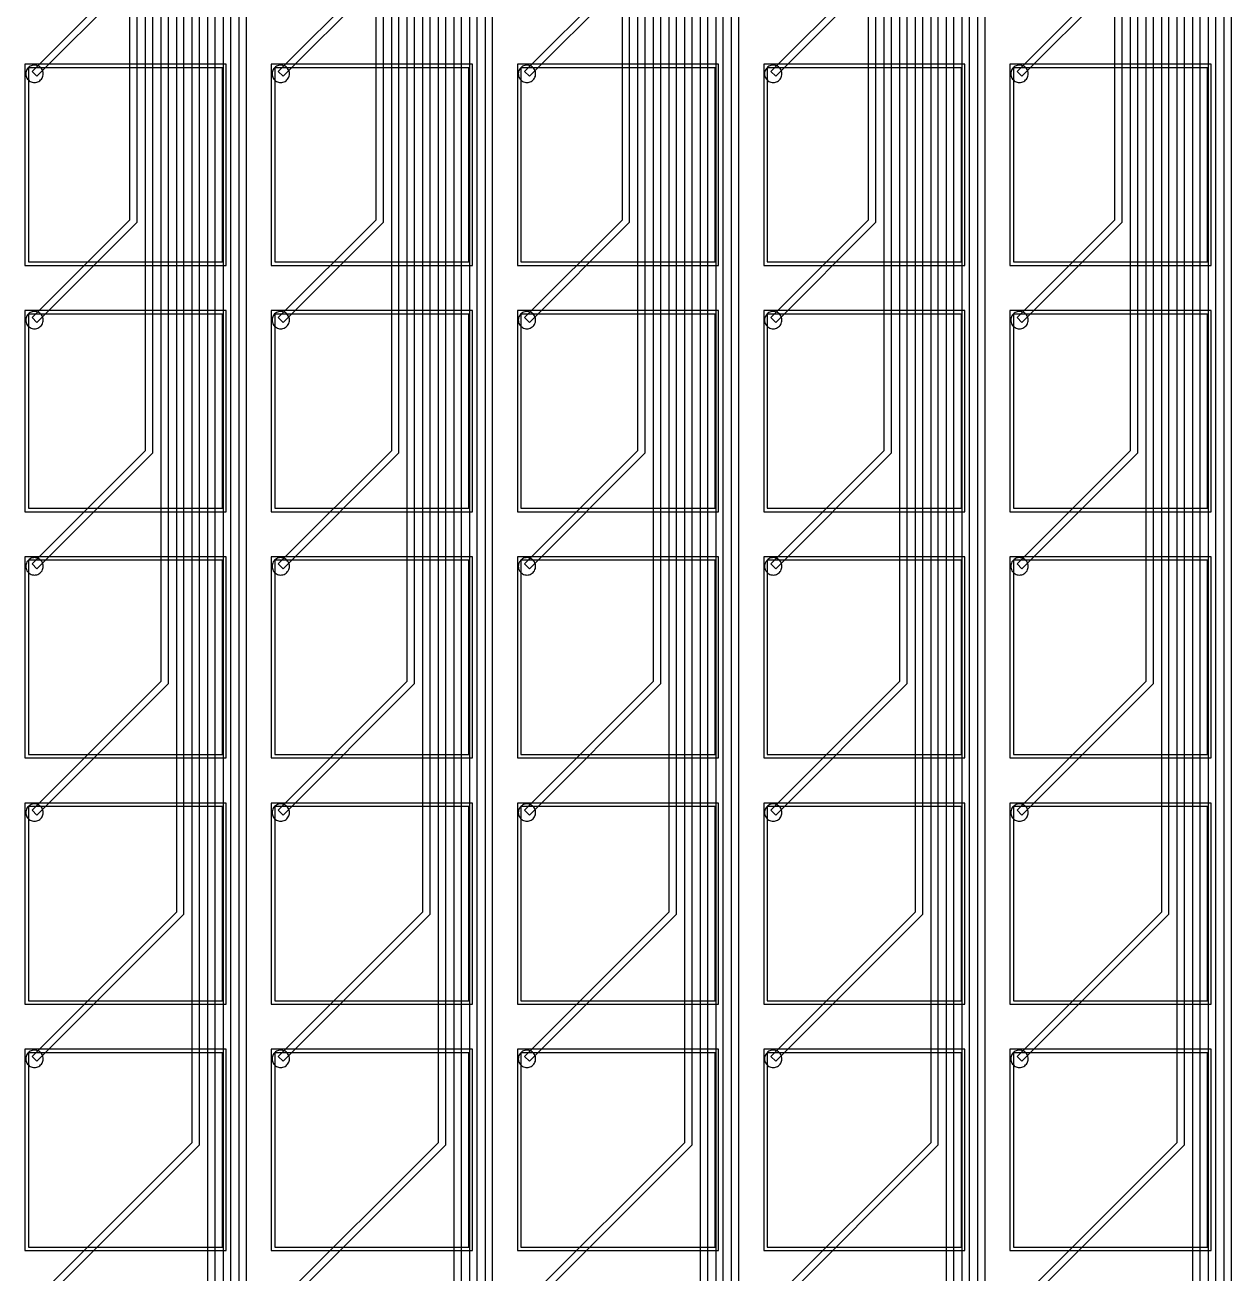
# Model space of a CAD drawing. Header units: metres. Extents: x -515 to 4265, y 201 to 1873.
# Drawn here: x 1491 to 1838.8, y 798.5 to 1158.3 of the extents above; entities that cross this region are included whole.
import ezdxf

# ---------------------------------------------------------------- set-up
doc = ezdxf.new("R2010")
doc.units = ezdxf.units.M
for name, color, linetype in [('Etching', 1, 'CONTINUOUS'), ('EtchingPad', 2, 'CONTINUOUS'), ('Metal1', 4, 'CONTINUOUS'), ('Metal2', 3, 'CONTINUOUS')]:
    doc.layers.add(name, color=color, linetype=linetype)

msp = doc.modelspace()

# ---------------------------------------------------------------- linework, layer by layer
at = {"layer": 'Etching'}
for points in [[(1496.25, 1144.25), (1496.23, 1144.58), (1496.16, 1144.9), (1496.06, 1145.21), (1495.92, 1145.5), (1495.73, 1145.77), (1495.52, 1146.02), (1495.27, 1146.23), (1495, 1146.42), (1494.71, 1146.56), (1494.4, 1146.66), (1494.08, 1146.73), (1493.75, 1146.75), (1493.42, 1146.73), (1493.1, 1146.66), (1492.79, 1146.56), (1492.5, 1146.42), (1492.23, 1146.23), (1491.98, 1146.02), (1491.77, 1145.77), (1491.58, 1145.5), (1491.44, 1145.21), (1491.34, 1144.9), (1491.27, 1144.58), (1491.25, 1144.25), (1491.27, 1143.92), (1491.34, 1143.6), (1491.44, 1143.29), (1491.58, 1143), (1491.77, 1142.73), (1491.98, 1142.48), (1492.23, 1142.27), (1492.5, 1142.08), (1492.79, 1141.94), (1493.1, 1141.84), (1493.42, 1141.77), (1493.75, 1141.75), (1494.08, 1141.77), (1494.4, 1141.84), (1494.71, 1141.94), (1495, 1142.08), (1495.27, 1142.27), (1495.52, 1142.48), (1495.73, 1142.73), (1495.92, 1143), (1496.06, 1143.29), (1496.16, 1143.6), (1496.23, 1143.92), (1496.25, 1144.25)], [(1567.25, 1144.25), (1567.23, 1144.58), (1567.16, 1144.9), (1567.06, 1145.21), (1566.92, 1145.5), (1566.73, 1145.77), (1566.52, 1146.02), (1566.27, 1146.23), (1566, 1146.42), (1565.71, 1146.56), (1565.4, 1146.66), (1565.08, 1146.73), (1564.75, 1146.75), (1564.42, 1146.73), (1564.1, 1146.66), (1563.79, 1146.56), (1563.5, 1146.42), (1563.23, 1146.23), (1562.98, 1146.02), (1562.77, 1145.77), (1562.58, 1145.5), (1562.44, 1145.21), (1562.34, 1144.9), (1562.27, 1144.58), (1562.25, 1144.25), (1562.27, 1143.92), (1562.34, 1143.6), (1562.44, 1143.29), (1562.58, 1143), (1562.77, 1142.73), (1562.98, 1142.48), (1563.23, 1142.27), (1563.5, 1142.08), (1563.79, 1141.94), (1564.1, 1141.84), (1564.42, 1141.77), (1564.75, 1141.75), (1565.08, 1141.77), (1565.4, 1141.84), (1565.71, 1141.94), (1566, 1142.08), (1566.27, 1142.27), (1566.52, 1142.48), (1566.73, 1142.73), (1566.92, 1143), (1567.06, 1143.29), (1567.16, 1143.6), (1567.23, 1143.92), (1567.25, 1144.25)], [(1638.25, 1144.25), (1638.23, 1144.58), (1638.16, 1144.9), (1638.06, 1145.21), (1637.92, 1145.5), (1637.73, 1145.77), (1637.52, 1146.02), (1637.27, 1146.23), (1637, 1146.42), (1636.71, 1146.56), (1636.4, 1146.66), (1636.08, 1146.73), (1635.75, 1146.75), (1635.42, 1146.73), (1635.1, 1146.66), (1634.79, 1146.56), (1634.5, 1146.42), (1634.23, 1146.23), (1633.98, 1146.02), (1633.77, 1145.77), (1633.58, 1145.5), (1633.44, 1145.21), (1633.34, 1144.9), (1633.27, 1144.58), (1633.25, 1144.25), (1633.27, 1143.92), (1633.34, 1143.6), (1633.44, 1143.29), (1633.58, 1143), (1633.77, 1142.73), (1633.98, 1142.48), (1634.23, 1142.27), (1634.5, 1142.08), (1634.79, 1141.94), (1635.1, 1141.84), (1635.42, 1141.77), (1635.75, 1141.75), (1636.08, 1141.77), (1636.4, 1141.84), (1636.71, 1141.94), (1637, 1142.08), (1637.27, 1142.27), (1637.52, 1142.48), (1637.73, 1142.73), (1637.92, 1143), (1638.06, 1143.29), (1638.16, 1143.6), (1638.23, 1143.92), (1638.25, 1144.25)], [(1709.25, 1144.25), (1709.23, 1144.58), (1709.16, 1144.9), (1709.06, 1145.21), (1708.92, 1145.5), (1708.73, 1145.77), (1708.52, 1146.02), (1708.27, 1146.23), (1708, 1146.42), (1707.71, 1146.56), (1707.4, 1146.66), (1707.08, 1146.73), (1706.75, 1146.75), (1706.42, 1146.73), (1706.1, 1146.66), (1705.79, 1146.56), (1705.5, 1146.42), (1705.23, 1146.23), (1704.98, 1146.02), (1704.77, 1145.77), (1704.58, 1145.5), (1704.44, 1145.21), (1704.34, 1144.9), (1704.27, 1144.58), (1704.25, 1144.25), (1704.27, 1143.92), (1704.34, 1143.6), (1704.44, 1143.29), (1704.58, 1143), (1704.77, 1142.73), (1704.98, 1142.48), (1705.23, 1142.27), (1705.5, 1142.08), (1705.79, 1141.94), (1706.1, 1141.84), (1706.42, 1141.77), (1706.75, 1141.75), (1707.08, 1141.77), (1707.4, 1141.84), (1707.71, 1141.94), (1708, 1142.08), (1708.27, 1142.27), (1708.52, 1142.48), (1708.73, 1142.73), (1708.92, 1143), (1709.06, 1143.29), (1709.16, 1143.6), (1709.23, 1143.92), (1709.25, 1144.25)], [(1780.25, 1144.25), (1780.23, 1144.58), (1780.16, 1144.9), (1780.06, 1145.21), (1779.92, 1145.5), (1779.73, 1145.77), (1779.52, 1146.02), (1779.27, 1146.23), (1779, 1146.42), (1778.71, 1146.56), (1778.4, 1146.66), (1778.08, 1146.73), (1777.75, 1146.75), (1777.42, 1146.73), (1777.1, 1146.66), (1776.79, 1146.56), (1776.5, 1146.42), (1776.23, 1146.23), (1775.98, 1146.02), (1775.77, 1145.77), (1775.58, 1145.5), (1775.44, 1145.21), (1775.34, 1144.9), (1775.27, 1144.58), (1775.25, 1144.25), (1775.27, 1143.92), (1775.34, 1143.6), (1775.44, 1143.29), (1775.58, 1143), (1775.77, 1142.73), (1775.98, 1142.48), (1776.23, 1142.27), (1776.5, 1142.08), (1776.79, 1141.94), (1777.1, 1141.84), (1777.42, 1141.77), (1777.75, 1141.75), (1778.08, 1141.77), (1778.4, 1141.84), (1778.71, 1141.94), (1779, 1142.08), (1779.27, 1142.27), (1779.52, 1142.48), (1779.73, 1142.73), (1779.92, 1143), (1780.06, 1143.29), (1780.16, 1143.6), (1780.23, 1143.92), (1780.25, 1144.25)], [(1496.25, 1073.25), (1496.23, 1073.58), (1496.16, 1073.9), (1496.06, 1074.21), (1495.92, 1074.5), (1495.73, 1074.77), (1495.52, 1075.02), (1495.27, 1075.23), (1495, 1075.42), (1494.71, 1075.56), (1494.4, 1075.66), (1494.08, 1075.73), (1493.75, 1075.75), (1493.42, 1075.73), (1493.1, 1075.66), (1492.79, 1075.56), (1492.5, 1075.42), (1492.23, 1075.23), (1491.98, 1075.02), (1491.77, 1074.77), (1491.58, 1074.5), (1491.44, 1074.21), (1491.34, 1073.9), (1491.27, 1073.58), (1491.25, 1073.25), (1491.27, 1072.92), (1491.34, 1072.6), (1491.44, 1072.29), (1491.58, 1072), (1491.77, 1071.73), (1491.98, 1071.48), (1492.23, 1071.27), (1492.5, 1071.08), (1492.79, 1070.94), (1493.1, 1070.84), (1493.42, 1070.77), (1493.75, 1070.75), (1494.08, 1070.77), (1494.4, 1070.84), (1494.71, 1070.94), (1495, 1071.08), (1495.27, 1071.27), (1495.52, 1071.48), (1495.73, 1071.73), (1495.92, 1072), (1496.06, 1072.29), (1496.16, 1072.6), (1496.23, 1072.92), (1496.25, 1073.25)], [(1567.25, 1073.25), (1567.23, 1073.58), (1567.16, 1073.9), (1567.06, 1074.21), (1566.92, 1074.5), (1566.73, 1074.77), (1566.52, 1075.02), (1566.27, 1075.23), (1566, 1075.42), (1565.71, 1075.56), (1565.4, 1075.66), (1565.08, 1075.73), (1564.75, 1075.75), (1564.42, 1075.73), (1564.1, 1075.66), (1563.79, 1075.56), (1563.5, 1075.42), (1563.23, 1075.23), (1562.98, 1075.02), (1562.77, 1074.77), (1562.58, 1074.5), (1562.44, 1074.21), (1562.34, 1073.9), (1562.27, 1073.58), (1562.25, 1073.25), (1562.27, 1072.92), (1562.34, 1072.6), (1562.44, 1072.29), (1562.58, 1072), (1562.77, 1071.73), (1562.98, 1071.48), (1563.23, 1071.27), (1563.5, 1071.08), (1563.79, 1070.94), (1564.1, 1070.84), (1564.42, 1070.77), (1564.75, 1070.75), (1565.08, 1070.77), (1565.4, 1070.84), (1565.71, 1070.94), (1566, 1071.08), (1566.27, 1071.27), (1566.52, 1071.48), (1566.73, 1071.73), (1566.92, 1072), (1567.06, 1072.29), (1567.16, 1072.6), (1567.23, 1072.92), (1567.25, 1073.25)], [(1638.25, 1073.25), (1638.23, 1073.58), (1638.16, 1073.9), (1638.06, 1074.21), (1637.92, 1074.5), (1637.73, 1074.77), (1637.52, 1075.02), (1637.27, 1075.23), (1637, 1075.42), (1636.71, 1075.56), (1636.4, 1075.66), (1636.08, 1075.73), (1635.75, 1075.75), (1635.42, 1075.73), (1635.1, 1075.66), (1634.79, 1075.56), (1634.5, 1075.42), (1634.23, 1075.23), (1633.98, 1075.02), (1633.77, 1074.77), (1633.58, 1074.5), (1633.44, 1074.21), (1633.34, 1073.9), (1633.27, 1073.58), (1633.25, 1073.25), (1633.27, 1072.92), (1633.34, 1072.6), (1633.44, 1072.29), (1633.58, 1072), (1633.77, 1071.73), (1633.98, 1071.48), (1634.23, 1071.27), (1634.5, 1071.08), (1634.79, 1070.94), (1635.1, 1070.84), (1635.42, 1070.77), (1635.75, 1070.75), (1636.08, 1070.77), (1636.4, 1070.84), (1636.71, 1070.94), (1637, 1071.08), (1637.27, 1071.27), (1637.52, 1071.48), (1637.73, 1071.73), (1637.92, 1072), (1638.06, 1072.29), (1638.16, 1072.6), (1638.23, 1072.92), (1638.25, 1073.25)], [(1709.25, 1073.25), (1709.23, 1073.58), (1709.16, 1073.9), (1709.06, 1074.21), (1708.92, 1074.5), (1708.73, 1074.77), (1708.52, 1075.02), (1708.27, 1075.23), (1708, 1075.42), (1707.71, 1075.56), (1707.4, 1075.66), (1707.08, 1075.73), (1706.75, 1075.75), (1706.42, 1075.73), (1706.1, 1075.66), (1705.79, 1075.56), (1705.5, 1075.42), (1705.23, 1075.23), (1704.98, 1075.02), (1704.77, 1074.77), (1704.58, 1074.5), (1704.44, 1074.21), (1704.34, 1073.9), (1704.27, 1073.58), (1704.25, 1073.25), (1704.27, 1072.92), (1704.34, 1072.6), (1704.44, 1072.29), (1704.58, 1072), (1704.77, 1071.73), (1704.98, 1071.48), (1705.23, 1071.27), (1705.5, 1071.08), (1705.79, 1070.94), (1706.1, 1070.84), (1706.42, 1070.77), (1706.75, 1070.75), (1707.08, 1070.77), (1707.4, 1070.84), (1707.71, 1070.94), (1708, 1071.08), (1708.27, 1071.27), (1708.52, 1071.48), (1708.73, 1071.73), (1708.92, 1072), (1709.06, 1072.29), (1709.16, 1072.6), (1709.23, 1072.92), (1709.25, 1073.25)], [(1780.25, 1073.25), (1780.23, 1073.58), (1780.16, 1073.9), (1780.06, 1074.21), (1779.92, 1074.5), (1779.73, 1074.77), (1779.52, 1075.02), (1779.27, 1075.23), (1779, 1075.42), (1778.71, 1075.56), (1778.4, 1075.66), (1778.08, 1075.73), (1777.75, 1075.75), (1777.42, 1075.73), (1777.1, 1075.66), (1776.79, 1075.56), (1776.5, 1075.42), (1776.23, 1075.23), (1775.98, 1075.02), (1775.77, 1074.77), (1775.58, 1074.5), (1775.44, 1074.21), (1775.34, 1073.9), (1775.27, 1073.58), (1775.25, 1073.25), (1775.27, 1072.92), (1775.34, 1072.6), (1775.44, 1072.29), (1775.58, 1072), (1775.77, 1071.73), (1775.98, 1071.48), (1776.23, 1071.27), (1776.5, 1071.08), (1776.79, 1070.94), (1777.1, 1070.84), (1777.42, 1070.77), (1777.75, 1070.75), (1778.08, 1070.77), (1778.4, 1070.84), (1778.71, 1070.94), (1779, 1071.08), (1779.27, 1071.27), (1779.52, 1071.48), (1779.73, 1071.73), (1779.92, 1072), (1780.06, 1072.29), (1780.16, 1072.6), (1780.23, 1072.92), (1780.25, 1073.25)], [(1496.25, 1002.25), (1496.23, 1002.58), (1496.16, 1002.9), (1496.06, 1003.21), (1495.92, 1003.5), (1495.73, 1003.77), (1495.52, 1004.02), (1495.27, 1004.23), (1495, 1004.42), (1494.71, 1004.56), (1494.4, 1004.66), (1494.08, 1004.73), (1493.75, 1004.75), (1493.42, 1004.73), (1493.1, 1004.66), (1492.79, 1004.56), (1492.5, 1004.42), (1492.23, 1004.23), (1491.98, 1004.02), (1491.77, 1003.77), (1491.58, 1003.5), (1491.44, 1003.21), (1491.34, 1002.9), (1491.27, 1002.58), (1491.25, 1002.25), (1491.27, 1001.92), (1491.34, 1001.6), (1491.44, 1001.29), (1491.58, 1001), (1491.77, 1000.73), (1491.98, 1000.48), (1492.23, 1000.27), (1492.5, 1000.08), (1492.79, 999.94), (1493.1, 999.84), (1493.42, 999.77), (1493.75, 999.75), (1494.08, 999.77), (1494.4, 999.84), (1494.71, 999.94), (1495, 1000.08), (1495.27, 1000.27), (1495.52, 1000.48), (1495.73, 1000.73), (1495.92, 1001), (1496.06, 1001.29), (1496.16, 1001.6), (1496.23, 1001.92), (1496.25, 1002.25)], [(1567.25, 1002.25), (1567.23, 1002.58), (1567.16, 1002.9), (1567.06, 1003.21), (1566.92, 1003.5), (1566.73, 1003.77), (1566.52, 1004.02), (1566.27, 1004.23), (1566, 1004.42), (1565.71, 1004.56), (1565.4, 1004.66), (1565.08, 1004.73), (1564.75, 1004.75), (1564.42, 1004.73), (1564.1, 1004.66), (1563.79, 1004.56), (1563.5, 1004.42), (1563.23, 1004.23), (1562.98, 1004.02), (1562.77, 1003.77), (1562.58, 1003.5), (1562.44, 1003.21), (1562.34, 1002.9), (1562.27, 1002.58), (1562.25, 1002.25), (1562.27, 1001.92), (1562.34, 1001.6), (1562.44, 1001.29), (1562.58, 1001), (1562.77, 1000.73), (1562.98, 1000.48), (1563.23, 1000.27), (1563.5, 1000.08), (1563.79, 999.94), (1564.1, 999.84), (1564.42, 999.77), (1564.75, 999.75), (1565.08, 999.77), (1565.4, 999.84), (1565.71, 999.94), (1566, 1000.08), (1566.27, 1000.27), (1566.52, 1000.48), (1566.73, 1000.73), (1566.92, 1001), (1567.06, 1001.29), (1567.16, 1001.6), (1567.23, 1001.92), (1567.25, 1002.25)], [(1638.25, 1002.25), (1638.23, 1002.58), (1638.16, 1002.9), (1638.06, 1003.21), (1637.92, 1003.5), (1637.73, 1003.77), (1637.52, 1004.02), (1637.27, 1004.23), (1637, 1004.42), (1636.71, 1004.56), (1636.4, 1004.66), (1636.08, 1004.73), (1635.75, 1004.75), (1635.42, 1004.73), (1635.1, 1004.66), (1634.79, 1004.56), (1634.5, 1004.42), (1634.23, 1004.23), (1633.98, 1004.02), (1633.77, 1003.77), (1633.58, 1003.5), (1633.44, 1003.21), (1633.34, 1002.9), (1633.27, 1002.58), (1633.25, 1002.25), (1633.27, 1001.92), (1633.34, 1001.6), (1633.44, 1001.29), (1633.58, 1001), (1633.77, 1000.73), (1633.98, 1000.48), (1634.23, 1000.27), (1634.5, 1000.08), (1634.79, 999.94), (1635.1, 999.84), (1635.42, 999.77), (1635.75, 999.75), (1636.08, 999.77), (1636.4, 999.84), (1636.71, 999.94), (1637, 1000.08), (1637.27, 1000.27), (1637.52, 1000.48), (1637.73, 1000.73), (1637.92, 1001), (1638.06, 1001.29), (1638.16, 1001.6), (1638.23, 1001.92), (1638.25, 1002.25)], [(1709.25, 1002.25), (1709.23, 1002.58), (1709.16, 1002.9), (1709.06, 1003.21), (1708.92, 1003.5), (1708.73, 1003.77), (1708.52, 1004.02), (1708.27, 1004.23), (1708, 1004.42), (1707.71, 1004.56), (1707.4, 1004.66), (1707.08, 1004.73), (1706.75, 1004.75), (1706.42, 1004.73), (1706.1, 1004.66), (1705.79, 1004.56), (1705.5, 1004.42), (1705.23, 1004.23), (1704.98, 1004.02), (1704.77, 1003.77), (1704.58, 1003.5), (1704.44, 1003.21), (1704.34, 1002.9), (1704.27, 1002.58), (1704.25, 1002.25), (1704.27, 1001.92), (1704.34, 1001.6), (1704.44, 1001.29), (1704.58, 1001), (1704.77, 1000.73), (1704.98, 1000.48), (1705.23, 1000.27), (1705.5, 1000.08), (1705.79, 999.94), (1706.1, 999.84), (1706.42, 999.77), (1706.75, 999.75), (1707.08, 999.77), (1707.4, 999.84), (1707.71, 999.94), (1708, 1000.08), (1708.27, 1000.27), (1708.52, 1000.48), (1708.73, 1000.73), (1708.92, 1001), (1709.06, 1001.29), (1709.16, 1001.6), (1709.23, 1001.92), (1709.25, 1002.25)], [(1780.25, 1002.25), (1780.23, 1002.58), (1780.16, 1002.9), (1780.06, 1003.21), (1779.92, 1003.5), (1779.73, 1003.77), (1779.52, 1004.02), (1779.27, 1004.23), (1779, 1004.42), (1778.71, 1004.56), (1778.4, 1004.66), (1778.08, 1004.73), (1777.75, 1004.75), (1777.42, 1004.73), (1777.1, 1004.66), (1776.79, 1004.56), (1776.5, 1004.42), (1776.23, 1004.23), (1775.98, 1004.02), (1775.77, 1003.77), (1775.58, 1003.5), (1775.44, 1003.21), (1775.34, 1002.9), (1775.27, 1002.58), (1775.25, 1002.25), (1775.27, 1001.92), (1775.34, 1001.6), (1775.44, 1001.29), (1775.58, 1001), (1775.77, 1000.73), (1775.98, 1000.48), (1776.23, 1000.27), (1776.5, 1000.08), (1776.79, 999.94), (1777.1, 999.84), (1777.42, 999.77), (1777.75, 999.75), (1778.08, 999.77), (1778.4, 999.84), (1778.71, 999.94), (1779, 1000.08), (1779.27, 1000.27), (1779.52, 1000.48), (1779.73, 1000.73), (1779.92, 1001), (1780.06, 1001.29), (1780.16, 1001.6), (1780.23, 1001.92), (1780.25, 1002.25)], [(1496.25, 931.25), (1496.23, 931.58), (1496.16, 931.9), (1496.06, 932.21), (1495.92, 932.5), (1495.73, 932.77), (1495.52, 933.02), (1495.27, 933.23), (1495, 933.42), (1494.71, 933.56), (1494.4, 933.66), (1494.08, 933.73), (1493.75, 933.75), (1493.42, 933.73), (1493.1, 933.66), (1492.79, 933.56), (1492.5, 933.42), (1492.23, 933.23), (1491.98, 933.02), (1491.77, 932.77), (1491.58, 932.5), (1491.44, 932.21), (1491.34, 931.9), (1491.27, 931.58), (1491.25, 931.25), (1491.27, 930.92), (1491.34, 930.6), (1491.44, 930.29), (1491.58, 930), (1491.77, 929.73), (1491.98, 929.48), (1492.23, 929.27), (1492.5, 929.08), (1492.79, 928.94), (1493.1, 928.84), (1493.42, 928.77), (1493.75, 928.75), (1494.08, 928.77), (1494.4, 928.84), (1494.71, 928.94), (1495, 929.08), (1495.27, 929.27), (1495.52, 929.48), (1495.73, 929.73), (1495.92, 930), (1496.06, 930.29), (1496.16, 930.6), (1496.23, 930.92), (1496.25, 931.25)], [(1567.25, 931.25), (1567.23, 931.58), (1567.16, 931.9), (1567.06, 932.21), (1566.92, 932.5), (1566.73, 932.77), (1566.52, 933.02), (1566.27, 933.23), (1566, 933.42), (1565.71, 933.56), (1565.4, 933.66), (1565.08, 933.73), (1564.75, 933.75), (1564.42, 933.73), (1564.1, 933.66), (1563.79, 933.56), (1563.5, 933.42), (1563.23, 933.23), (1562.98, 933.02), (1562.77, 932.77), (1562.58, 932.5), (1562.44, 932.21), (1562.34, 931.9), (1562.27, 931.58), (1562.25, 931.25), (1562.27, 930.92), (1562.34, 930.6), (1562.44, 930.29), (1562.58, 930), (1562.77, 929.73), (1562.98, 929.48), (1563.23, 929.27), (1563.5, 929.08), (1563.79, 928.94), (1564.1, 928.84), (1564.42, 928.77), (1564.75, 928.75), (1565.08, 928.77), (1565.4, 928.84), (1565.71, 928.94), (1566, 929.08), (1566.27, 929.27), (1566.52, 929.48), (1566.73, 929.73), (1566.92, 930), (1567.06, 930.29), (1567.16, 930.6), (1567.23, 930.92), (1567.25, 931.25)], [(1638.25, 931.25), (1638.23, 931.58), (1638.16, 931.9), (1638.06, 932.21), (1637.92, 932.5), (1637.73, 932.77), (1637.52, 933.02), (1637.27, 933.23), (1637, 933.42), (1636.71, 933.56), (1636.4, 933.66), (1636.08, 933.73), (1635.75, 933.75), (1635.42, 933.73), (1635.1, 933.66), (1634.79, 933.56), (1634.5, 933.42), (1634.23, 933.23), (1633.98, 933.02), (1633.77, 932.77), (1633.58, 932.5), (1633.44, 932.21), (1633.34, 931.9), (1633.27, 931.58), (1633.25, 931.25), (1633.27, 930.92), (1633.34, 930.6), (1633.44, 930.29), (1633.58, 930), (1633.77, 929.73), (1633.98, 929.48), (1634.23, 929.27), (1634.5, 929.08), (1634.79, 928.94), (1635.1, 928.84), (1635.42, 928.77), (1635.75, 928.75), (1636.08, 928.77), (1636.4, 928.84), (1636.71, 928.94), (1637, 929.08), (1637.27, 929.27), (1637.52, 929.48), (1637.73, 929.73), (1637.92, 930), (1638.06, 930.29), (1638.16, 930.6), (1638.23, 930.92), (1638.25, 931.25)], [(1709.25, 931.25), (1709.23, 931.58), (1709.16, 931.9), (1709.06, 932.21), (1708.92, 932.5), (1708.73, 932.77), (1708.52, 933.02), (1708.27, 933.23), (1708, 933.42), (1707.71, 933.56), (1707.4, 933.66), (1707.08, 933.73), (1706.75, 933.75), (1706.42, 933.73), (1706.1, 933.66), (1705.79, 933.56), (1705.5, 933.42), (1705.23, 933.23), (1704.98, 933.02), (1704.77, 932.77), (1704.58, 932.5), (1704.44, 932.21), (1704.34, 931.9), (1704.27, 931.58), (1704.25, 931.25), (1704.27, 930.92), (1704.34, 930.6), (1704.44, 930.29), (1704.58, 930), (1704.77, 929.73), (1704.98, 929.48), (1705.23, 929.27), (1705.5, 929.08), (1705.79, 928.94), (1706.1, 928.84), (1706.42, 928.77), (1706.75, 928.75), (1707.08, 928.77), (1707.4, 928.84), (1707.71, 928.94), (1708, 929.08), (1708.27, 929.27), (1708.52, 929.48), (1708.73, 929.73), (1708.92, 930), (1709.06, 930.29), (1709.16, 930.6), (1709.23, 930.92), (1709.25, 931.25)], [(1780.25, 931.25), (1780.23, 931.58), (1780.16, 931.9), (1780.06, 932.21), (1779.92, 932.5), (1779.73, 932.77), (1779.52, 933.02), (1779.27, 933.23), (1779, 933.42), (1778.71, 933.56), (1778.4, 933.66), (1778.08, 933.73), (1777.75, 933.75), (1777.42, 933.73), (1777.1, 933.66), (1776.79, 933.56), (1776.5, 933.42), (1776.23, 933.23), (1775.98, 933.02), (1775.77, 932.77), (1775.58, 932.5), (1775.44, 932.21), (1775.34, 931.9), (1775.27, 931.58), (1775.25, 931.25), (1775.27, 930.92), (1775.34, 930.6), (1775.44, 930.29), (1775.58, 930), (1775.77, 929.73), (1775.98, 929.48), (1776.23, 929.27), (1776.5, 929.08), (1776.79, 928.94), (1777.1, 928.84), (1777.42, 928.77), (1777.75, 928.75), (1778.08, 928.77), (1778.4, 928.84), (1778.71, 928.94), (1779, 929.08), (1779.27, 929.27), (1779.52, 929.48), (1779.73, 929.73), (1779.92, 930), (1780.06, 930.29), (1780.16, 930.6), (1780.23, 930.92), (1780.25, 931.25)], [(1496.25, 860.25), (1496.23, 860.58), (1496.16, 860.9), (1496.06, 861.21), (1495.92, 861.5), (1495.73, 861.77), (1495.52, 862.02), (1495.27, 862.23), (1495, 862.42), (1494.71, 862.56), (1494.4, 862.66), (1494.08, 862.73), (1493.75, 862.75), (1493.42, 862.73), (1493.1, 862.66), (1492.79, 862.56), (1492.5, 862.42), (1492.23, 862.23), (1491.98, 862.02), (1491.77, 861.77), (1491.58, 861.5), (1491.44, 861.21), (1491.34, 860.9), (1491.27, 860.58), (1491.25, 860.25), (1491.27, 859.92), (1491.34, 859.6), (1491.44, 859.29), (1491.58, 859), (1491.77, 858.73), (1491.98, 858.48), (1492.23, 858.27), (1492.5, 858.08), (1492.79, 857.94), (1493.1, 857.84), (1493.42, 857.77), (1493.75, 857.75), (1494.08, 857.77), (1494.4, 857.84), (1494.71, 857.94), (1495, 858.08), (1495.27, 858.27), (1495.52, 858.48), (1495.73, 858.73), (1495.92, 859), (1496.06, 859.29), (1496.16, 859.6), (1496.23, 859.92), (1496.25, 860.25)], [(1567.25, 860.25), (1567.23, 860.58), (1567.16, 860.9), (1567.06, 861.21), (1566.92, 861.5), (1566.73, 861.77), (1566.52, 862.02), (1566.27, 862.23), (1566, 862.42), (1565.71, 862.56), (1565.4, 862.66), (1565.08, 862.73), (1564.75, 862.75), (1564.42, 862.73), (1564.1, 862.66), (1563.79, 862.56), (1563.5, 862.42), (1563.23, 862.23), (1562.98, 862.02), (1562.77, 861.77), (1562.58, 861.5), (1562.44, 861.21), (1562.34, 860.9), (1562.27, 860.58), (1562.25, 860.25), (1562.27, 859.92), (1562.34, 859.6), (1562.44, 859.29), (1562.58, 859), (1562.77, 858.73), (1562.98, 858.48), (1563.23, 858.27), (1563.5, 858.08), (1563.79, 857.94), (1564.1, 857.84), (1564.42, 857.77), (1564.75, 857.75), (1565.08, 857.77), (1565.4, 857.84), (1565.71, 857.94), (1566, 858.08), (1566.27, 858.27), (1566.52, 858.48), (1566.73, 858.73), (1566.92, 859), (1567.06, 859.29), (1567.16, 859.6), (1567.23, 859.92), (1567.25, 860.25)], [(1638.25, 860.25), (1638.23, 860.58), (1638.16, 860.9), (1638.06, 861.21), (1637.92, 861.5), (1637.73, 861.77), (1637.52, 862.02), (1637.27, 862.23), (1637, 862.42), (1636.71, 862.56), (1636.4, 862.66), (1636.08, 862.73), (1635.75, 862.75), (1635.42, 862.73), (1635.1, 862.66), (1634.79, 862.56), (1634.5, 862.42), (1634.23, 862.23), (1633.98, 862.02), (1633.77, 861.77), (1633.58, 861.5), (1633.44, 861.21), (1633.34, 860.9), (1633.27, 860.58), (1633.25, 860.25), (1633.27, 859.92), (1633.34, 859.6), (1633.44, 859.29), (1633.58, 859), (1633.77, 858.73), (1633.98, 858.48), (1634.23, 858.27), (1634.5, 858.08), (1634.79, 857.94), (1635.1, 857.84), (1635.42, 857.77), (1635.75, 857.75), (1636.08, 857.77), (1636.4, 857.84), (1636.71, 857.94), (1637, 858.08), (1637.27, 858.27), (1637.52, 858.48), (1637.73, 858.73), (1637.92, 859), (1638.06, 859.29), (1638.16, 859.6), (1638.23, 859.92), (1638.25, 860.25)], [(1709.25, 860.25), (1709.23, 860.58), (1709.16, 860.9), (1709.06, 861.21), (1708.92, 861.5), (1708.73, 861.77), (1708.52, 862.02), (1708.27, 862.23), (1708, 862.42), (1707.71, 862.56), (1707.4, 862.66), (1707.08, 862.73), (1706.75, 862.75), (1706.42, 862.73), (1706.1, 862.66), (1705.79, 862.56), (1705.5, 862.42), (1705.23, 862.23), (1704.98, 862.02), (1704.77, 861.77), (1704.58, 861.5), (1704.44, 861.21), (1704.34, 860.9), (1704.27, 860.58), (1704.25, 860.25), (1704.27, 859.92), (1704.34, 859.6), (1704.44, 859.29), (1704.58, 859), (1704.77, 858.73), (1704.98, 858.48), (1705.23, 858.27), (1705.5, 858.08), (1705.79, 857.94), (1706.1, 857.84), (1706.42, 857.77), (1706.75, 857.75), (1707.08, 857.77), (1707.4, 857.84), (1707.71, 857.94), (1708, 858.08), (1708.27, 858.27), (1708.52, 858.48), (1708.73, 858.73), (1708.92, 859), (1709.06, 859.29), (1709.16, 859.6), (1709.23, 859.92), (1709.25, 860.25)], [(1780.25, 860.25), (1780.23, 860.58), (1780.16, 860.9), (1780.06, 861.21), (1779.92, 861.5), (1779.73, 861.77), (1779.52, 862.02), (1779.27, 862.23), (1779, 862.42), (1778.71, 862.56), (1778.4, 862.66), (1778.08, 862.73), (1777.75, 862.75), (1777.42, 862.73), (1777.1, 862.66), (1776.79, 862.56), (1776.5, 862.42), (1776.23, 862.23), (1775.98, 862.02), (1775.77, 861.77), (1775.58, 861.5), (1775.44, 861.21), (1775.34, 860.9), (1775.27, 860.58), (1775.25, 860.25), (1775.27, 859.92), (1775.34, 859.6), (1775.44, 859.29), (1775.58, 859), (1775.77, 858.73), (1775.98, 858.48), (1776.23, 858.27), (1776.5, 858.08), (1776.79, 857.94), (1777.1, 857.84), (1777.42, 857.77), (1777.75, 857.75), (1778.08, 857.77), (1778.4, 857.84), (1778.71, 857.94), (1779, 858.08), (1779.27, 858.27), (1779.52, 858.48), (1779.73, 858.73), (1779.92, 859), (1780.06, 859.29), (1780.16, 859.6), (1780.23, 859.92), (1780.25, 860.25)]]:
    msp.add_lwpolyline(points, close=True, dxfattribs=at)
at = {"layer": 'EtchingPad'}
for points in [[(1492, 1090), (1548, 1090), (1548, 1146), (1492, 1146), (1492, 1090)], [(1563, 1090), (1619, 1090), (1619, 1146), (1563, 1146), (1563, 1090)], [(1634, 1090), (1690, 1090), (1690, 1146), (1634, 1146), (1634, 1090)], [(1705, 1090), (1761, 1090), (1761, 1146), (1705, 1146), (1705, 1090)], [(1776, 1090), (1832, 1090), (1832, 1146), (1776, 1146), (1776, 1090)], [(1492, 1019), (1548, 1019), (1548, 1075), (1492, 1075), (1492, 1019)], [(1563, 1019), (1619, 1019), (1619, 1075), (1563, 1075), (1563, 1019)], [(1634, 1019), (1690, 1019), (1690, 1075), (1634, 1075), (1634, 1019)], [(1705, 1019), (1761, 1019), (1761, 1075), (1705, 1075), (1705, 1019)], [(1776, 1019), (1832, 1019), (1832, 1075), (1776, 1075), (1776, 1019)], [(1492, 948), (1548, 948), (1548, 1004), (1492, 1004), (1492, 948)], [(1563, 948), (1619, 948), (1619, 1004), (1563, 1004), (1563, 948)], [(1634, 948), (1690, 948), (1690, 1004), (1634, 1004), (1634, 948)], [(1705, 948), (1761, 948), (1761, 1004), (1705, 1004), (1705, 948)], [(1776, 948), (1832, 948), (1832, 1004), (1776, 1004), (1776, 948)], [(1492, 877), (1548, 877), (1548, 933), (1492, 933), (1492, 877)], [(1563, 877), (1619, 877), (1619, 933), (1563, 933), (1563, 877)], [(1634, 877), (1690, 877), (1690, 933), (1634, 933), (1634, 877)], [(1705, 877), (1761, 877), (1761, 933), (1705, 933), (1705, 877)], [(1776, 877), (1832, 877), (1832, 933), (1776, 933), (1776, 877)], [(1492, 806), (1548, 806), (1548, 862), (1492, 862), (1492, 806)], [(1563, 806), (1619, 806), (1619, 862), (1563, 862), (1563, 806)], [(1634, 806), (1690, 806), (1690, 862), (1634, 862), (1634, 806)], [(1705, 806), (1761, 806), (1761, 862), (1705, 862), (1705, 806)], [(1776, 806), (1832, 806), (1832, 862), (1776, 862), (1776, 806)]]:
    msp.add_lwpolyline(points, close=True, dxfattribs=at)
at = {"layer": 'Metal1'}
for points in [[(1554.75, 1573), (1554.75, 635.84), (1494.46, 575.54), (1493.04, 576.96), (1552.75, 636.66), (1552.75, 1573)], [(1550.25, 1573), (1550.25, 702.34), (1494.46, 646.54), (1493.04, 647.96), (1548.25, 703.16), (1548.25, 1573)], [(1545.75, 1573), (1545.75, 768.84), (1494.46, 717.54), (1493.04, 718.96), (1543.75, 769.66), (1543.75, 1573)], [(1541.25, 1573), (1541.25, 835.34), (1494.46, 788.54), (1493.04, 789.96), (1539.25, 836.16), (1539.25, 1573)], [(1536.75, 1573), (1536.75, 901.84), (1494.46, 859.54), (1493.04, 860.96), (1534.75, 902.66), (1534.75, 1573)], [(1532.25, 1573), (1532.25, 968.34), (1494.46, 930.54), (1493.04, 931.96), (1530.25, 969.16), (1530.25, 1573)], [(1527.75, 1573), (1527.75, 1034.84), (1494.46, 1001.54), (1493.04, 1002.96), (1525.75, 1035.66), (1525.75, 1573)], [(1523.25, 1573), (1523.25, 1101.34), (1494.46, 1072.54), (1493.04, 1073.96), (1521.25, 1102.16), (1521.25, 1573)], [(1518.75, 1573), (1518.75, 1167.84), (1494.46, 1143.54), (1493.04, 1144.96), (1516.75, 1168.66), (1516.75, 1573)], [(1625.75, 1573), (1625.75, 635.84), (1565.46, 575.54), (1564.04, 576.96), (1623.75, 636.66), (1623.75, 1573)], [(1621.25, 1573), (1621.25, 702.34), (1565.46, 646.54), (1564.04, 647.96), (1619.25, 703.16), (1619.25, 1573)], [(1616.75, 1573), (1616.75, 768.84), (1565.46, 717.54), (1564.04, 718.96), (1614.75, 769.66), (1614.75, 1573)], [(1612.25, 1573), (1612.25, 835.34), (1565.46, 788.54), (1564.04, 789.96), (1610.25, 836.16), (1610.25, 1573)], [(1607.75, 1573), (1607.75, 901.84), (1565.46, 859.54), (1564.04, 860.96), (1605.75, 902.66), (1605.75, 1573)], [(1603.25, 1573), (1603.25, 968.34), (1565.46, 930.54), (1564.04, 931.96), (1601.25, 969.16), (1601.25, 1573)], [(1598.75, 1573), (1598.75, 1034.84), (1565.46, 1001.54), (1564.04, 1002.96), (1596.75, 1035.66), (1596.75, 1573)], [(1594.25, 1573), (1594.25, 1101.34), (1565.46, 1072.54), (1564.04, 1073.96), (1592.25, 1102.16), (1592.25, 1573)], [(1589.75, 1573), (1589.75, 1167.84), (1565.46, 1143.54), (1564.04, 1144.96), (1587.75, 1168.66), (1587.75, 1573)], [(1696.75, 1573), (1696.75, 635.84), (1636.46, 575.54), (1635.04, 576.96), (1694.75, 636.66), (1694.75, 1573)], [(1692.25, 1573), (1692.25, 702.34), (1636.46, 646.54), (1635.04, 647.96), (1690.25, 703.16), (1690.25, 1573)], [(1687.75, 1573), (1687.75, 768.84), (1636.46, 717.54), (1635.04, 718.96), (1685.75, 769.66), (1685.75, 1573)], [(1683.25, 1573), (1683.25, 835.34), (1636.46, 788.54), (1635.04, 789.96), (1681.25, 836.16), (1681.25, 1573)], [(1678.75, 1573), (1678.75, 901.84), (1636.46, 859.54), (1635.04, 860.96), (1676.75, 902.66), (1676.75, 1573)], [(1674.25, 1573), (1674.25, 968.34), (1636.46, 930.54), (1635.04, 931.96), (1672.25, 969.16), (1672.25, 1573)], [(1669.75, 1573), (1669.75, 1034.84), (1636.46, 1001.54), (1635.04, 1002.96), (1667.75, 1035.66), (1667.75, 1573)], [(1665.25, 1573), (1665.25, 1101.34), (1636.46, 1072.54), (1635.04, 1073.96), (1663.25, 1102.16), (1663.25, 1573)], [(1660.75, 1573), (1660.75, 1167.84), (1636.46, 1143.54), (1635.04, 1144.96), (1658.75, 1168.66), (1658.75, 1573)], [(1767.75, 1573), (1767.75, 635.84), (1707.46, 575.54), (1706.04, 576.96), (1765.75, 636.66), (1765.75, 1573)], [(1763.25, 1573), (1763.25, 702.34), (1707.46, 646.54), (1706.04, 647.96), (1761.25, 703.16), (1761.25, 1573)], [(1758.75, 1573), (1758.75, 768.84), (1707.46, 717.54), (1706.04, 718.96), (1756.75, 769.66), (1756.75, 1573)], [(1754.25, 1573), (1754.25, 835.34), (1707.46, 788.54), (1706.04, 789.96), (1752.25, 836.16), (1752.25, 1573)], [(1749.75, 1573), (1749.75, 901.84), (1707.46, 859.54), (1706.04, 860.96), (1747.75, 902.66), (1747.75, 1573)], [(1745.25, 1573), (1745.25, 968.34), (1707.46, 930.54), (1706.04, 931.96), (1743.25, 969.16), (1743.25, 1573)], [(1740.75, 1573), (1740.75, 1034.84), (1707.46, 1001.54), (1706.04, 1002.96), (1738.75, 1035.66), (1738.75, 1573)], [(1736.25, 1573), (1736.25, 1101.34), (1707.46, 1072.54), (1706.04, 1073.96), (1734.25, 1102.16), (1734.25, 1573)], [(1731.75, 1573), (1731.75, 1167.84), (1707.46, 1143.54), (1706.04, 1144.96), (1729.75, 1168.66), (1729.75, 1573)], [(1838.75, 1573), (1838.75, 635.84), (1778.46, 575.54), (1777.04, 576.96), (1836.75, 636.66), (1836.75, 1573)], [(1834.25, 1573), (1834.25, 702.34), (1778.46, 646.54), (1777.04, 647.96), (1832.25, 703.16), (1832.25, 1573)], [(1829.75, 1573), (1829.75, 768.84), (1778.46, 717.54), (1777.04, 718.96), (1827.75, 769.66), (1827.75, 1573)], [(1825.25, 1573), (1825.25, 835.34), (1778.46, 788.54), (1777.04, 789.96), (1823.25, 836.16), (1823.25, 1573)], [(1820.75, 1573), (1820.75, 901.84), (1778.46, 859.54), (1777.04, 860.96), (1818.75, 902.66), (1818.75, 1573)], [(1816.25, 1573), (1816.25, 968.34), (1778.46, 930.54), (1777.04, 931.96), (1814.25, 969.16), (1814.25, 1573)], [(1811.75, 1573), (1811.75, 1034.84), (1778.46, 1001.54), (1777.04, 1002.96), (1809.75, 1035.66), (1809.75, 1573)], [(1807.25, 1573), (1807.25, 1101.34), (1778.46, 1072.54), (1777.04, 1073.96), (1805.25, 1102.16), (1805.25, 1573)], [(1802.75, 1573), (1802.75, 1167.84), (1778.46, 1143.54), (1777.04, 1144.96), (1800.75, 1168.66), (1800.75, 1573)]]:
    msp.add_lwpolyline(points, close=True, dxfattribs=at)
at = {"layer": 'Metal2'}
for points in [[(1491, 1089), (1549, 1089), (1549, 1147), (1491, 1147), (1491, 1089)], [(1562, 1089), (1620, 1089), (1620, 1147), (1562, 1147), (1562, 1089)], [(1633, 1089), (1691, 1089), (1691, 1147), (1633, 1147), (1633, 1089)], [(1704, 1089), (1762, 1089), (1762, 1147), (1704, 1147), (1704, 1089)], [(1775, 1089), (1833, 1089), (1833, 1147), (1775, 1147), (1775, 1089)], [(1491, 1018), (1549, 1018), (1549, 1076), (1491, 1076), (1491, 1018)], [(1562, 1018), (1620, 1018), (1620, 1076), (1562, 1076), (1562, 1018)], [(1633, 1018), (1691, 1018), (1691, 1076), (1633, 1076), (1633, 1018)], [(1704, 1018), (1762, 1018), (1762, 1076), (1704, 1076), (1704, 1018)], [(1775, 1018), (1833, 1018), (1833, 1076), (1775, 1076), (1775, 1018)], [(1491, 947), (1549, 947), (1549, 1005), (1491, 1005), (1491, 947)], [(1562, 947), (1620, 947), (1620, 1005), (1562, 1005), (1562, 947)], [(1633, 947), (1691, 947), (1691, 1005), (1633, 1005), (1633, 947)], [(1704, 947), (1762, 947), (1762, 1005), (1704, 1005), (1704, 947)], [(1775, 947), (1833, 947), (1833, 1005), (1775, 1005), (1775, 947)], [(1491, 876), (1549, 876), (1549, 934), (1491, 934), (1491, 876)], [(1562, 876), (1620, 876), (1620, 934), (1562, 934), (1562, 876)], [(1633, 876), (1691, 876), (1691, 934), (1633, 934), (1633, 876)], [(1704, 876), (1762, 876), (1762, 934), (1704, 934), (1704, 876)], [(1775, 876), (1833, 876), (1833, 934), (1775, 934), (1775, 876)], [(1491, 805), (1549, 805), (1549, 863), (1491, 863), (1491, 805)], [(1562, 805), (1620, 805), (1620, 863), (1562, 863), (1562, 805)], [(1633, 805), (1691, 805), (1691, 863), (1633, 863), (1633, 805)], [(1704, 805), (1762, 805), (1762, 863), (1704, 863), (1704, 805)], [(1775, 805), (1833, 805), (1833, 863), (1775, 863), (1775, 805)]]:
    msp.add_lwpolyline(points, close=True, dxfattribs=at)

doc.saveas('drawing.dxf')
